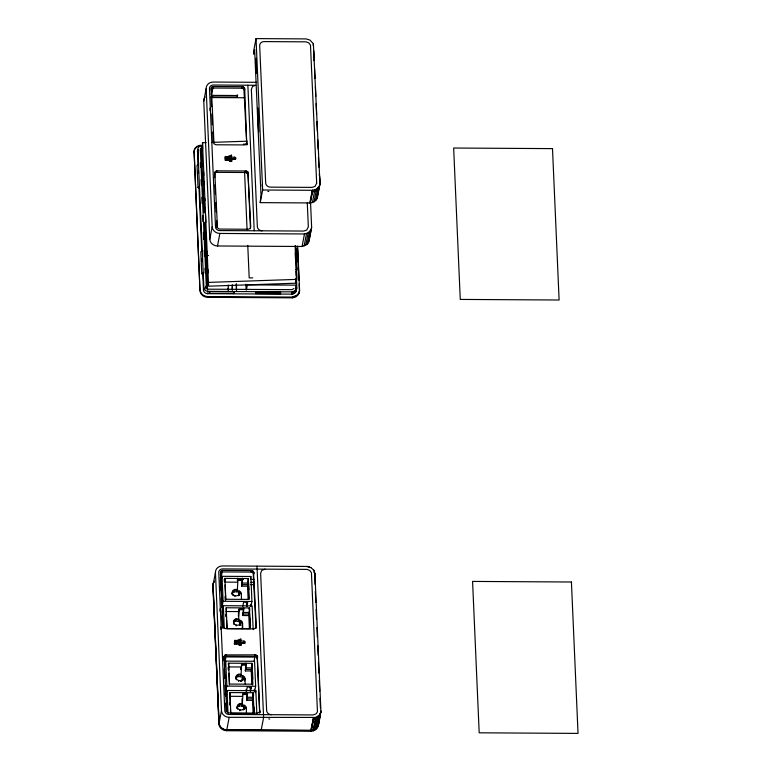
<?xml version="1.0" encoding="UTF-8"?>
<svg xmlns="http://www.w3.org/2000/svg" width="772" height="772" viewBox="0 0 772 772"><rect width="100%" height="100%" fill="white"/><g stroke="black" fill="none" stroke-linecap="round" stroke-linejoin="round"><path stroke-width="1.16" d="M201.463 151.872L201.463 145.802L202.553 176.856M206.134 142.598L202.515 142.724L202.611 148.919M202.746 181.256L202.746 175.186L203.924 208.44M204.117 212.676L203.943 200.392M204.879 230.307L204.889 222.259L205.062 234.476M205.159 236.666L205.169 230.596L206.249 261.65M206.442 266.05L206.442 259.981L207.533 290.021M202.515 142.724L208.604 286.19L296.602 283.179L295.136 245.67M232.362 284.878L232.362 290.175L232.14 285.283M236.473 290.04L236.473 283.98M228.232 285.022L228.222 290.32L228.136 288.361M209.54 293.321L209.608 291.536L234.312 291.681L234.254 293.466L209.54 293.321L209.608 291.536M237.332 97.04L237.622 95.525L212.908 95.371L212.618 96.896L237.332 97.04L237.409 94.811M255.773 293.592L255.841 291.806L280.545 291.961L280.487 293.736L255.773 293.592L255.841 291.806M202.708 273.153L203.518 290.552A4.14 3.657 10.8 0 0 207.726 293.678L291.758 294.151C299.353 293.37 296.004 282.639 296.313 278.065M227.402 159.119L228.975 157.17L231.204 156.716L231.494 155.191L228.56 156.127L227.402 159.119L226.678 159.109L226.92 156.542L225.337 156.533L225.154 160.364M227.692 157.594L226.968 157.594L226.678 159.109M229.535 161.001L228.966 159.379L229.824 158.366M228.917 159.814L229.429 157.449L231.561 156.571L231.494 155.191M236.695 642.999L238.268 641.049L240.845 640.451L240.787 639.071L237.844 640.007L236.695 642.999L235.971 642.989L236.213 640.422L234.63 640.413L234.437 644.244M239.86 640.557C237.4 641.069 238.818 644.466 240.999 643.916L241.057 645.286C239.117 645.952 236.994 643.404 239.117 642.236M201.231 145.184A7.45 6.581 10.8 0 0 194.11 151.756L199.987 290.658A7.45 6.581 10.8 0 0 207.687 297.317L292.279 297.838C296.178 297.645 299.584 294.393 299.594 290.426L297.654 246.017M256.613 82.305L213.275 82.054A7.45 6.581 10.8 0 0 206.153 88.626L203.769 101.161L209.791 239.32A7.45 6.581 10.8 0 0 217.492 245.978L302.084 246.49L307.285 244.184L309.254 239.831M310.527 202.1L311.627 227.296L308.636 242.283M316.935 198.742L319.965 183.659L313.384 43.743L309.929 40.057L306.137 38.909L256.034 38.6L253.621 51.242L253.756 54.185L254.635 49.543L260.994 195.094L260.212 202.631L309.852 202.949C313.567 203.017 317.379 200.17 317.553 196.291M318.363 724.58L318.238 725.574L320.92 711.205L314.899 573.171L313.673 570.083L310.884 567.584M318.382 724.84L318.44 721.309M320.631 712.73C320.457 716.609 316.655 719.456 312.93 719.379M317.746 727.021L320.92 711.176C318.846 717.622 320.911 730.399 311.203 731.238L226.611 730.708A7.45 6.581 10.8 0 1 218.91 724.049L212.889 585.89A7.45 6.581 10.8 0 1 213.342 583.362M320.795 712.199L320.92 711.205M239.407 593.552L238.326 595.81C240.903 594.334 238.278 588.023 238.558 593.456A3.638 3.213 10.8 0 1 239.059 595.077M240.227 621.19L240.632 622.946L239.609 625.195C242.186 623.718 239.561 617.407 239.841 622.84A3.638 3.213 10.8 0 1 240.237 625.301M243.74 677.247A3.31 2.924 10.8 0 0 242.64 676.6L243.055 678.356L242.032 680.614C244.483 679.215 242.051 672.779 242.263 678.25A3.638 3.213 10.8 0 1 242.659 680.711M244.512 706.264A3.31 2.924 10.8 0 0 243.923 705.984L243.875 709.343C245.448 707.422 243.228 702.713 243.547 707.634A3.638 3.213 10.8 0 1 244.048 709.265M260.039 710.954L259.662 713.154L257.163 655.775L255.127 654.859L225.356 654.917L224.112 656.528L226.765 711.755L228.628 712.942L257.665 713.145L259.952 711.63M239.349 593.61L238.944 591.806A3.31 2.924 10.8 0 1 240.034 592.452M231.918 594.044A3.638 3.213 10.8 0 1 233.578 592.134L234.447 591.834A3.638 3.213 10.8 0 1 237.207 592.23L237.988 579.232L242.601 579.251L241.636 586.151L247.542 586.18L248.13 581.191M233.549 622.657A3.638 3.213 10.8 0 1 234.862 621.518L235.73 621.219A3.638 3.213 10.8 0 1 238.49 621.614L239.272 608.616L243.884 608.645L242.919 615.535L248.825 615.564L249.771 608.674L249.279 608.674L250.138 628.389M235.971 678.067A3.638 3.213 10.8 0 1 237.284 676.928L238.152 676.629A3.638 3.213 10.8 0 1 240.912 677.025L241.694 664.026L246.307 664.055L245.342 670.945L251.247 670.974L252.01 665.039M236.907 708.223A3.638 3.213 10.8 0 1 238.567 706.312L239.436 706.013A3.638 3.213 10.8 0 1 242.186 706.409L242.977 693.41L247.59 693.439L246.625 700.329L252.531 700.358L253.477 693.468L252.984 693.468L253.843 713.183M237.313 580.37L237.708 578.238M238.596 609.755L238.394 616.259M211.045 91.115L211.673 87.805M211.036 94.29L212.3 87.67M212.937 87.632L211.055 97.552L244.743 97.754M209.791 239.32L212.175 226.785L206.153 88.626M217.492 245.978L219.875 233.443A7.45 6.581 10.8 0 1 212.175 226.785M310.884 567.613L307.092 566.455L222.568 565.934A7.45 6.581 10.8 0 0 215.446 572.506L213.062 585.041L219.084 723.2A7.45 6.581 10.8 0 0 226.785 729.858L311.377 730.37L316.578 728.064L318.961 715.538L319.801 714.505L317.417 727.041L313.384 730.109L315.787 717.468L318.961 715.557L316.404 728.932M220.338 574.986L220.966 571.685M220.329 578.17L221.583 571.55M220.763 579.232L222.23 571.512M222.027 576.317L220.869 582.397L221.96 607.39L223.118 601.301L222.027 576.317L250.852 576.481L251.942 601.475L250.977 606.541M253.177 629.672L252.135 605.875L223.311 605.702L222.153 611.791L222.876 628.447M302.084 246.49L304.467 233.955L308.115 232.845L311.01 229.747M304.12 246.094L306.503 233.559M224.575 667.201L225.723 661.112L254.557 661.286L255.648 686.269L254.683 691.336M305.731 245.38L308.115 232.845M307.285 244.184L309.668 231.658M308.125 243.161L310.508 230.625M309.128 240.825L311.627 227.296M219.084 723.2L221.468 710.665L215.446 572.506M225.665 692.185L226.823 686.096L225.723 661.112M225.858 696.585L227.007 690.496L255.841 690.67L256.825 713.27M226.785 729.858L229.168 717.323A7.45 6.581 10.8 0 1 221.468 710.665M214.384 581.123A7.45 6.581 10.8 0 0 213.033 585.147L219.055 723.306A7.45 6.581 10.8 0 0 226.756 729.965L311.348 730.476L313.374 730.08L315.787 717.439L229.168 717.323M311.377 730.37L313.76 717.835L315.787 717.468M315.024 729.26L317.398 716.725L318.961 715.538M197.979 164.996L197.844 149.478A4.14 3.657 10.8 0 1 201.801 145.821M211.345 87.68L211.055 89.205L212.821 88.037L241.868 88.182L243.904 89.108L246.76 144.625L244.724 88.886L244.193 87.583L242.157 86.667L213.111 86.522L211.345 87.68L214.008 143.862L216.044 144.779L245.081 144.924L247.05 143.1M211.489 88.645L211.779 87.13M212.097 88.249L212.387 86.725M212.821 88.037L213.111 86.522M214.684 177.734L214.819 172.658L216.797 170.834L245.834 170.979L247.87 171.895L250.746 227.074L250.099 228.628L248.372 229.265L219.345 229.062L217.472 227.875L214.819 172.658M214.529 174.173L215.031 172.002M214.741 173.517L215.456 171.442M215.166 172.967L216.064 171.046M215.774 172.561L216.507 172.359L216.797 170.834M199.987 290.658L194.11 151.756M226.736 160.48L227.026 158.955L227.75 158.964L228.744 160.441L231.417 161.56L231.706 160.036L229.824 159.476L229.207 158.289M227.46 160.48L227.75 158.964M203.441 289.973L203.876 287.676L197.844 149.478M241.868 88.182L242.157 86.667M242.63 88.297L242.919 86.773M243.334 88.616L243.624 87.091M243.904 89.108L244.193 87.583M229.853 159.534A1.245 1.1 10.8 0 1 231.011 158.723L231.301 157.198L234.601 157.218A1.245 1.1 10.8 0 1 235.885 158.328A1.245 1.1 10.8 0 1 234.698 159.418L231.397 159.399A1.245 1.1 10.8 0 1 230.114 158.289A1.245 1.1 10.8 0 1 231.301 157.198M244.28 89.726L244.57 88.201M244.435 90.401L244.724 88.886M207.726 293.678L208.16 291.372A4.14 3.657 10.8 0 1 203.962 288.255L203.876 287.676M207.687 297.317L207.832 296.573A7.45 6.581 10.8 0 1 200.131 289.915M235.402 159.293A1.245 1.1 10.8 0 0 234.302 158.743L234.601 157.218M246.683 144.962L246.982 143.438M216.507 172.359L245.544 172.503L245.834 170.979M250.456 228.599L248.111 174.723L246.316 172.61L246.606 171.095M247.021 172.928L247.31 171.403M247.58 173.42L247.87 171.895M247.966 174.038L248.256 172.513M248.111 174.723L248.401 173.198M234.312 291.681L234.254 293.466M262.171 185.772L262.461 184.247M246.393 289.944L247.358 284.878L296.419 285.148L296.12 278.431M313.094 45.268L313.384 43.743M212.889 585.89L213.033 585.147M220.638 571.56L222.925 627.125L225.337 628.659L254.374 628.804L256.343 626.98L253.486 571.463L251.45 570.537L222.404 570.392L220.638 571.56L220.348 573.085L222.114 571.917L251.151 572.062L253.197 572.988L256.053 628.504M220.782 572.525L221.072 571.01M221.39 572.129L221.68 570.604M222.114 571.917L222.404 570.392M224.874 581.47L224.913 578.392L248.14 578.527L249.057 599.4L225.829 599.265L224.913 578.392M280.487 293.736L280.545 291.961M226.196 607.776L227.113 628.649L250.34 628.784L249.424 607.911L226.196 607.776L226.408 616.654M234.698 589.538L234.244 591.902M291.758 294.151L292.192 291.874L295.107 290.861L296.689 288.265M292.395 294.093L292.839 291.816M234.842 596.553L234.997 595.714M309.852 202.949L312.264 190.308L316.443 189.208L319.347 186.1M310.122 202.949L312.525 190.308M292.279 297.838L292.424 297.075L297.625 294.779L299.459 291.42L299.314 292.183M310.392 202.949L312.795 190.317M223.919 660.427L224.324 655.882M293.418 293.833L293.852 291.555M223.822 658.053L224.749 655.322M224.459 656.847L225.356 654.917M224.295 660.842L225.173 656.229M294.672 293.148L295.107 290.861M295.251 291.237L296.419 285.148M225.067 656.441L225.791 656.229L226.08 654.714M294.315 297.452L294.46 296.689M312.419 202.563L314.831 189.922M295.512 292.298L295.946 290.021M224.469 665.001L226.013 656.924L254.837 657.097L254.007 661.469M295.821 291.806L296.728 287.686M242.311 578.267L241.636 586.151M295.927 296.738L296.072 295.975M314.03 201.849L316.443 189.208M297.481 295.541L297.625 294.779M315.584 200.652L317.996 188.011M235.981 618.932L235.528 621.286M298.32 294.518L298.465 293.756M316.423 199.63L318.836 186.988M298.822 293.63L298.976 292.868M299.594 290.426L299.449 291.179L299.131 283.98M317.427 197.294L319.965 183.659M228.724 669.749L228.618 663.187L251.846 663.322L252.753 684.195L229.525 684.06L228.618 663.187M236.116 625.938L236.28 625.098M218.91 724.049L219.055 723.306M248.14 578.527L248.864 598.995M235.971 642.989L236.213 640.422M242.775 606.445L243.585 602.189L247.706 602.208L246.895 606.464M236.029 644.359L236.319 642.835L239.716 645.315L240.71 645.44L240.999 643.916M243.595 607.651L242.919 615.535M236.753 644.359L237.043 642.844M251.151 572.062L251.45 570.537M250.466 578.517L250.852 576.481M238.21 643.684L238.5 642.169M251.923 572.177L252.212 570.653M242.225 628.717L242.543 623.081A3.31 2.924 10.8 0 0 240.391 620.36L240.121 620.283M252.627 572.496L252.917 570.971M229.902 692.571L230.809 713.444L254.036 713.579L253.129 692.706L229.902 692.571L230.259 704.923M247.252 602.054L246.895 603.955L246.808 602.063M253.197 572.988L253.486 571.463M240.497 640.596L240.787 639.071M239.146 643.404A1.245 1.1 10.8 0 1 240.304 642.603L240.594 641.078L243.884 641.098A1.245 1.1 10.8 0 1 245.168 642.207A1.245 1.1 10.8 0 1 243.981 643.298L234.331 643.269M253.573 573.596L253.863 572.081M253.718 574.281L254.017 572.756M249.279 608.674L249.424 607.911M226.611 730.708L226.756 729.965M244.83 643.443A1.245 1.1 10.8 0 0 243.595 642.622L243.884 641.098M237.95 676.697L238.394 674.342M238.538 681.348L238.702 680.508M246.007 663.061L245.342 670.945M239.677 703.726L239.233 706.081M242.543 675.693L242.804 675.77A3.31 2.924 10.8 0 1 244.956 678.491L244.502 680.856A3.31 2.924 10.8 0 0 244.415 680.277M239.822 710.732L239.986 709.893M246.48 691.239L247.291 686.983L251.411 687.003L250.591 691.258M252.608 684.957L251.846 663.322M247.291 692.445L246.625 700.329M225.791 656.229L254.837 656.374L255.127 654.859M259.749 712.469L257.404 658.593L255.609 656.489L255.899 654.965M256.304 656.808L256.593 655.283M250.958 686.848L250.591 688.749L250.514 686.858M256.873 657.3L257.163 655.775M257.25 657.918L257.539 656.393M257.404 658.593L257.694 657.078M252.984 693.468L253.129 692.706M255.455 692.696L255.841 690.67M314.05 572.814L314.339 571.29L313.673 570.112M314.899 573.2L315.024 584.327M311.077 730.495L313.49 717.863L310.807 730.495L311.348 730.505M311.203 731.238L313.76 717.863M313.229 730.843L313.374 730.08M314.841 730.129L317.398 716.754M317.244 727.909L320.303 713.627L317.388 727.176M260.212 202.631L262.644 189.999L256.034 38.6M241.568 680.914L242.196 679.775M238.847 591.931L239.002 591.091M239.214 592.722L239.378 591.883M238.895 595.164L239.059 594.324M239.243 594.392L239.513 592.722M240.121 621.315L240.285 620.476M240.497 622.107L240.661 621.267M240.179 624.548L240.343 623.708M240.526 623.776L240.796 622.107M242.543 676.726L242.707 675.886M242.919 677.517L243.083 676.677M242.591 679.958L242.755 679.119M242.948 679.186L243.219 677.517M243.827 706.11L243.991 705.27M243.315 709.989L244.039 708.503M244.203 706.901L244.367 706.062M244.232 708.571L244.502 706.901M243.827 705.077L244.087 705.154A3.31 2.924 10.8 0 1 246.239 707.876L246.075 708.715A3.31 2.924 10.8 0 0 245.776 707.586M296.12 291.102L296.091 285.157M294.007 288.516L291.961 289.664L208.064 289.172A1.66 1.467 10.8 0 1 206.356 287.695L200.315 149.488A1.65 1.467 10.8 0 1 201.897 148.031L201.463 150.308A1.65 1.467 10.8 0 0 200.315 150.733M241.732 680.074L241.443 680.267A3.638 3.213 10.8 0 1 236.473 678.945A3.638 3.213 10.8 0 1 237.728 674.564L238.606 674.265A3.638 3.213 10.8 0 1 241.356 674.67L241.501 674.767M238.49 594.98L237.747 595.473A3.638 3.213 10.8 0 1 232.768 594.151A3.638 3.213 10.8 0 1 234.032 589.769L234.9 589.47A3.638 3.213 10.8 0 1 237.66 589.876L237.795 589.972M239.774 624.365L239.03 624.857A3.638 3.213 10.8 0 1 234.051 623.535A3.638 3.213 10.8 0 1 235.315 619.154L236.184 618.854A3.638 3.213 10.8 0 1 238.944 619.26L239.079 619.356M243.479 709.159L242.726 709.651A3.638 3.213 10.8 0 1 237.757 708.329A3.638 3.213 10.8 0 1 239.011 703.948L239.889 703.649A3.638 3.213 10.8 0 1 242.64 704.054L242.784 704.151M198.481 164.918L197.053 165.526L198.018 187.567L199.215 188.185L199.446 186.969L198.018 187.567M202.245 251.122L200.816 251.73L201.772 273.77L202.978 274.388L203.21 273.172L201.772 273.77M239.571 642.072L240.555 641.966M265.076 569.138L261.862 570.325L260.637 573.229L266.639 710.549A4.632 4.092 10.8 0 0 271.426 714.689L313.094 714.94L316.009 713.926L317.456 711.88L311.434 572.66L309.746 570.421L306.957 569.389L222.722 568.906A4.14 3.657 10.8 0 0 219.856 569.958L219.46 570.392A4.14 3.657 10.8 0 0 218.765 572.554L224.806 710.751A4.14 3.657 10.8 0 0 225.685 712.923L226.128 713.357A4.14 3.657 10.8 0 0 229.081 714.457L271.426 714.689M212.155 142.386L247.117 141.189M206.249 255.58L208.565 255.503M208.614 282.398L296.612 279.387M255.571 730.129L261.168 730.148L263.609 717.555L256.999 566.146M262.133 230.809L219.788 230.577A4.14 3.657 10.8 0 1 216.835 229.477L216.392 229.043A4.14 3.657 10.8 0 1 215.513 226.871L209.473 88.674A4.14 3.657 10.8 0 1 210.167 86.522L210.573 86.078A4.14 3.657 10.8 0 1 213.429 85.026L255.686 85.267L252.569 86.445L251.354 89.349L257.346 226.669A4.632 4.092 10.8 0 0 262.133 230.809L303.801 231.06L306.716 230.046L308.337 226.871L307.285 202.814M243.344 144.142L246.934 144.161M225.048 158.048L226.63 158.057M231.011 158.723L234.302 158.743M262.644 189.999L312.264 190.308M219.875 233.443L304.467 233.955M252.772 277.91L249.192 277.891L247.764 245.361M208.16 291.372L292.192 291.874M255.6 293.032L280.313 293.177M207.832 296.573L292.424 297.075M224.768 579.154L224.276 579.145L224.382 581.47M237.496 579.347L243.383 579.376M250.813 579.396L254.422 579.415M237.467 579.473L243.354 579.502M237.564 580.303L242.379 580.332M224.855 582.117L237.458 582.194M250.871 582.329L254.461 582.358M241.877 583.063L247.764 583.092M241.925 584.626L247.831 584.665M250.437 584.616L254.027 584.636M223.118 601.301L251.942 601.475M238.847 609.687L243.662 609.716M226.138 611.511L238.741 611.578M243.161 612.447L249.047 612.476M243.209 614.01L249.115 614.049M236.261 641.474L236.985 641.474M234.341 641.928L235.923 641.937M240.304 642.603L243.595 642.622M227.981 663.939L228.473 663.949M251.701 664.084L252.193 664.084M241.26 665.097L246.094 665.136M228.56 666.921L241.163 666.989M245.573 667.857L251.469 667.886M245.631 669.421L251.537 669.459M226.823 686.096L255.648 686.269M224.488 694.375L226.9 694.395M242.543 694.482L247.358 694.51M229.844 696.305L242.447 696.373M246.857 697.241L252.753 697.27M246.915 698.805L252.82 698.843M311.965 191.832C321.094 191.939 320.756 180.551 319.203 174.375M306.822 566.426L309.572 567.005M245.544 172.503L246.316 172.61M254.837 656.374L255.609 656.489M267.836 191.331L268.801 191.504M268.801 718.877L269.756 719.05M239.677 622.647L239.938 622.714A3.31 2.924 10.8 0 1 240.517 622.994M242.099 678.057L242.35 678.125A3.31 2.924 10.8 0 1 242.939 678.405M243.373 707.442L243.634 707.509A3.31 2.924 10.8 0 1 244.222 707.779M238.838 590.898L239.108 590.966A3.31 2.924 10.8 0 1 241.26 593.697L241.491 599.149M229.496 160.933L231.774 161.406L231.706 160.036M295.898 269.38L297.104 269.997L296.139 247.947M237.641 590.812L237.496 590.705A3.638 3.213 10.8 0 0 234.736 590.31L233.868 590.609A3.638 3.213 10.8 0 0 233.202 595.666M238.924 620.196L238.78 620.09A3.638 3.213 10.8 0 0 236.02 619.694L235.151 619.993A3.638 3.213 10.8 0 0 233.491 621.904M241.337 675.606L241.202 675.5A3.638 3.213 10.8 0 0 238.442 675.104L237.573 675.404A3.638 3.213 10.8 0 0 236.319 679.775M242.62 704.99L242.485 704.884A3.638 3.213 10.8 0 0 239.725 704.489L238.857 704.788A3.638 3.213 10.8 0 0 237.593 709.159M313.828 60.158L313.886 60.65M313.808 50.778L314.223 60.37M314.59 68.776L315.015 78.377M315.381 86.773L315.796 96.375M316.115 103.573L316.578 114.372M316.896 121.571L317.311 131.172M317.688 139.578L318.103 149.179M318.469 157.575L318.884 167.177M315.343 591.526L315.816 602.324M316.124 609.523L316.549 619.125M316.916 627.52L317.331 637.122M317.697 645.527L318.122 655.129M318.431 662.328L318.904 673.126M319.222 680.325L319.695 691.123M320.004 698.322L320.428 707.924M297.616 249.182L298.185 262.383M298.397 267.18L298.976 280.381M295.541 245.641L296.959 278.171L296.168 282.359L296.062 279.947M295.29 253.071L295.473 258.813M296.081 271.136L296.294 275.951M247.86 85.229L254.21 230.78M244.56 171.857L247.079 229.699M245.901 284.231L246.152 289.838M250.639 604.302L250.746 606.696M254.355 689.251L254.461 691.895M236.203 284.048L236.473 290.05M248.642 582.773L248.951 589.731M250.234 619.115L250.533 626.073M252.55 672.2L252.849 679.157M253.477 693.468L253.583 695.794M254.084 707.384L254.335 713.183M247.542 586.18L248.111 599.12M248.825 615.564L249.395 628.504M251.247 670.974L251.807 683.915M252.531 700.358L253.091 713.299M226.92 156.542L226.968 157.594M227.026 158.955L227.074 160.007L225.492 159.997L225.337 156.533M246.48 602.633L246.644 606.541M250.176 687.427L250.35 691.345M242.543 623.081L242.775 628.533M244.956 678.491L245.197 683.944M246.239 707.876L246.48 713.328M236.319 642.835L236.367 643.887L234.785 643.877L234.63 640.413M214.992 184.855L215.407 194.341M215.774 202.64L216.189 212.136M216.556 220.435L216.864 227.557M209.974 108.205L210.08 110.608M225.028 584.944L225.685 600.018M226.563 620.128L226.91 628.244M228.879 673.223L229.38 684.822M230.461 709.564L230.664 714.206M225.038 596.544L225.192 600.018M225.81 614.329L225.916 616.654M228.126 667.423L228.232 669.739M229.67 702.607L229.766 704.923M223.311 605.702L224.295 628.312M227.007 690.496L228.001 713.106M203.248 163.365L203.403 166.984M203.615 171.799L203.769 175.408M204.03 181.43L204.136 183.842M204.773 198.288L204.879 200.701M205.188 207.919L205.825 222.375M206.298 233.202L206.452 236.821M207.079 251.267L207.504 260.897M207.871 269.332L208.025 272.941M224.285 668.726L224.7 678.221M225.009 685.333L225.482 696.016M225.791 703.128L226.157 711.437M201.569 154.246L201.878 161.473M203.084 189.825L203.403 197.024M204.551 223.417L204.976 232.391M205.439 243.055L205.757 250.253M206.22 261.042L206.491 267.807M206.954 278.595L207.272 285.794M220.001 608.915L220.107 611.318M220.792 626.941L220.898 629.344M200.353 162.583L200.566 167.399M201.087 179.413L201.347 185.425M201.878 197.439L202.139 203.451M202.66 215.465L202.93 221.477M203.403 232.285L203.712 239.503M204.184 250.311L204.445 256.323M204.976 268.338L205.188 273.153M205.757 286.364L205.863 288.767M198.452 170.776L198.558 173.102M198.925 186.621L201.762 251.518M202.071 258.736L202.177 261.139M246.143 689.367L246.229 691.326M238.538 619.53L238.625 621.721M240.623 667.298L240.719 669.488M242.003 698.863L242.331 706.515M211.161 97.089L211.576 106.729M211.885 113.957L212.358 124.803M212.667 132.031L213.14 142.878M220.396 579.762L220.869 590.609M221.178 597.837L221.593 607.477M221.96 615.911L222.375 625.552M203.769 101.161A7.45 6.581 10.8 0 1 205.13 97.147M197.41 151.775A4.14 3.657 10.8 0 1 198.095 149.623M193.965 152.499A7.45 6.581 10.8 0 1 194.814 149.189M195.326 148.475A7.45 6.581 10.8 0 1 197.42 146.786M198.279 146.41A7.45 6.581 10.8 0 1 199.186 146.14M240.69 643.279A1.245 1.1 10.8 0 1 239.407 642.169A1.245 1.1 10.8 0 1 240.594 641.078M244.492 678.202A3.31 2.924 10.8 0 1 244.792 679.331M241.289 681.107A3.638 3.213 10.8 0 1 240.42 681.396M240.468 592.896A3.31 2.924 10.8 0 1 241.009 593.957M242.08 622.792A3.31 2.924 10.8 0 1 242.379 623.921M241.993 624.866A3.31 2.924 10.8 0 1 242.09 625.445M233.897 624.365A3.638 3.213 10.8 0 1 233.52 623.583M213.738 582.59A7.45 6.581 10.8 0 1 214.249 581.866M255.841 60.264L256.487 73.591L256.13 58.247L255.841 60.264M316.674 183.205L315.053 186.38L312.129 187.384L270.47 187.142A4.632 4.092 10.8 0 1 265.674 183.003L259.682 45.683A4.632 4.092 10.8 0 1 264.111 41.592L305.992 41.842L308.781 42.865L310.479 45.114L316.674 183.205M257.916 108.244L258.591 131.809L257.916 108.244M552.501 148.62L453.656 148.031L460.266 299.42L559.111 300.009L552.501 148.62M571.425 582.011L472.58 581.422L479.19 732.811L578.035 733.4L571.425 582.011"/></g></svg>
